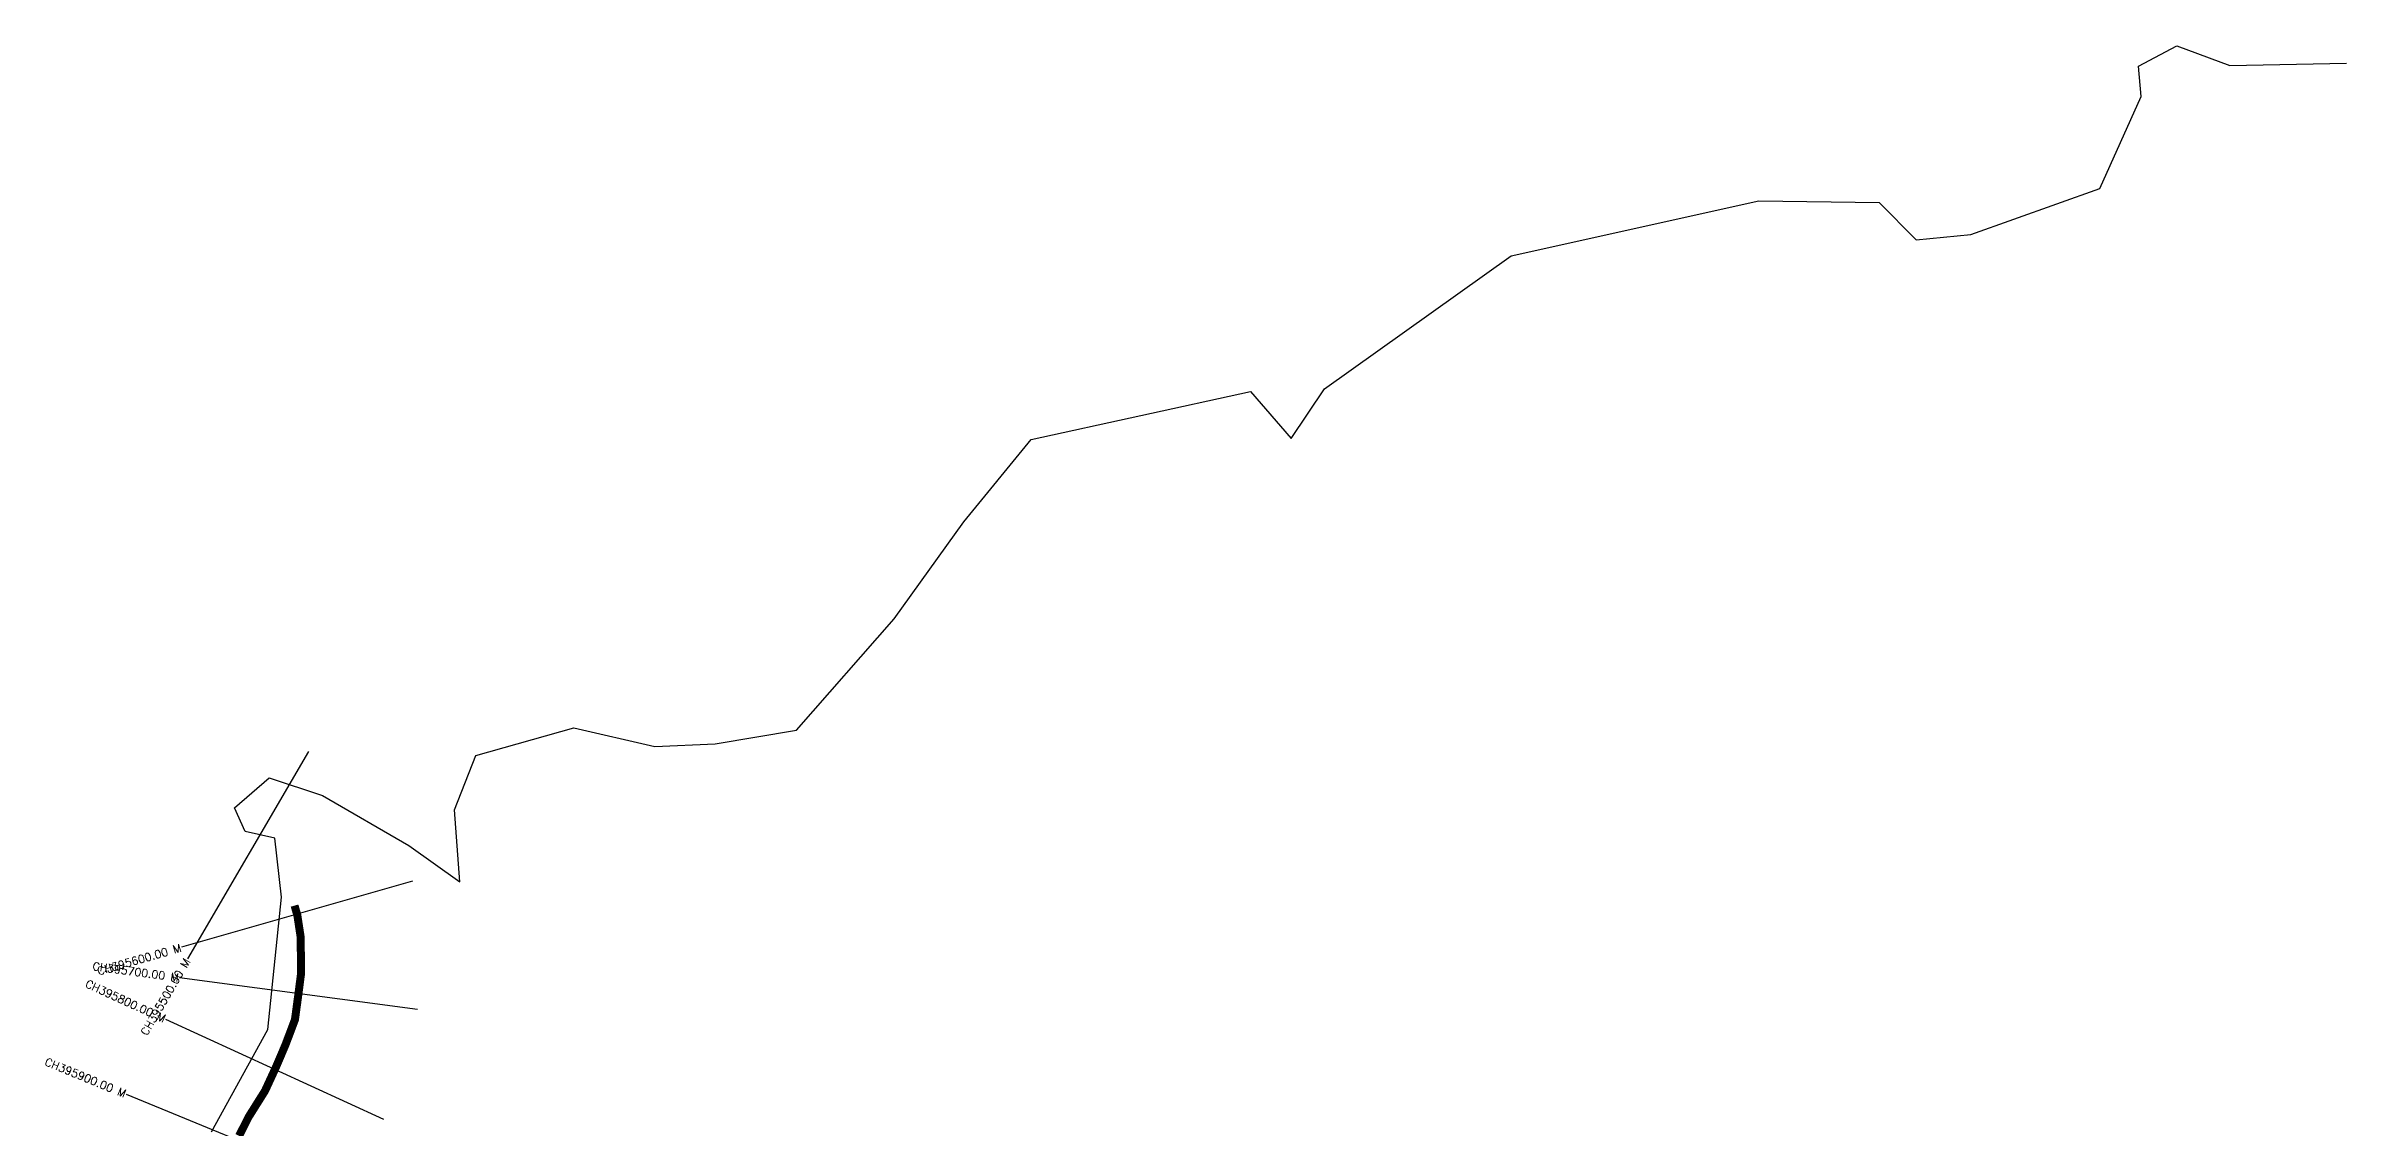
# Model space of a CAD drawing. Header units: metres. Extents: x 303676 to 308665, y 1944228 to 1947942.
# Drawn here: x 303699 to 306568, y 1946432 to 1947784 of the extents above; entities that cross this region are included whole.
import ezdxf
from ezdxf.enums import TextEntityAlignment as Align

# ---------------------------------------------------------------- set-up
doc = ezdxf.new("R2010")
doc.units = ezdxf.units.M
doc.header["$MEASUREMENT"] = 0
for name, color, linetype in [('CS', 134, 'Continuous'), ('CSMark', 6, 'Continuous'), ('UNPROTECTED', 10, 'Continuous')]:
    doc.layers.add(name, color=color, linetype=linetype)
doc.styles.get("Standard").update_dxf_attribs({"font": 'simplex.shx'})

msp = doc.modelspace()

# ---------------------------------------------------------------- linework, layer by layer
at = {"color": 6, "flags": 128}
for points in [[(305990.5, 1947587.7), (306036.8, 1947541.1), (306105.4, 1947547.6), (306266.3, 1947605.2), (306318.3, 1947720.3), (306314.8, 1947758.2), (306362.8, 1947783.5), (306428.8, 1947759.2), (306574.7, 1947762)], [(303906.1, 1946425.6), (303976.7, 1946553.6), (303993.9, 1946719.2), (303985.5, 1946792.9), (303948.2, 1946801.3), (303935, 1946830.7), (303978.3, 1946868.1), (304045.2, 1946846.1), (304153, 1946783.5), (304216.8, 1946738.1), (304209.8, 1946828.1), (304236.7, 1946896.4), (304359.1, 1946930.9), (304460.3, 1946907.4), (304535.8, 1946910.8), (304637.6, 1946927.8), (304759.7, 1947067.2), (304846.8, 1947188.6), (304930.7, 1947291.5), (305205, 1947351.4), (305255.7, 1947292.6), (305297.4, 1947354.8), (305530.7, 1947520.9), (305840.2, 1947589.6)], [(305840.2, 1947589.6), (305990.5, 1947587.7)]]:
    msp.add_lwpolyline(points, dxfattribs=at)
at = {"layer": 'CS'}
for p, q in [((304027.6, 1946901.2), (303876.5, 1946642)), ((304157.4, 1946739.2), (303869, 1946656.4)), ((304163.6, 1946578.4), (303866.3, 1946618.3)), ((304121.8, 1946441), (303849.1, 1946566.1)), ((304077.4, 1946358.3), (303799.9, 1946472.5))]:
    msp.add_line(p, q, dxfattribs=at)
at = {"layer": 'UNPROTECTED', "const_width": 10, "flags": 128}
msp.add_lwpolyline([(304010.1, 1946708.5), (304013.6, 1946696.3), (304017.7, 1946669.5), (304018.3, 1946624.2), (304015.5, 1946602.3), (304010.6, 1946565.9), (303998.8, 1946534.6), (303986.8, 1946506.4), (303973.2, 1946476.9), (303952.6, 1946444.1), (303940.8, 1946420.6)], dxfattribs=at)

# ---------------------------------------------------------------- texts
at = {"layer": 'CSMark'}
for s, rotation, p in [('CH395600.00 M', 16.025, (303868.1, 1946656.1)), ('CH395500.00 M', 59.7586, (303876, 1946641.2)), ('CH395800.00 M', 335.3488, (303848.2, 1946566.5)), ('CH395700.00 M', 352.3543, (303865.3, 1946618.5)), ('CH395900.00 M', 337.6343, (303799, 1946472.8))]:
    msp.add_text(s, height=10, rotation=rotation, dxfattribs=at).set_placement(p, align=Align.MIDDLE_RIGHT)

doc.saveas('drawing.dxf')
